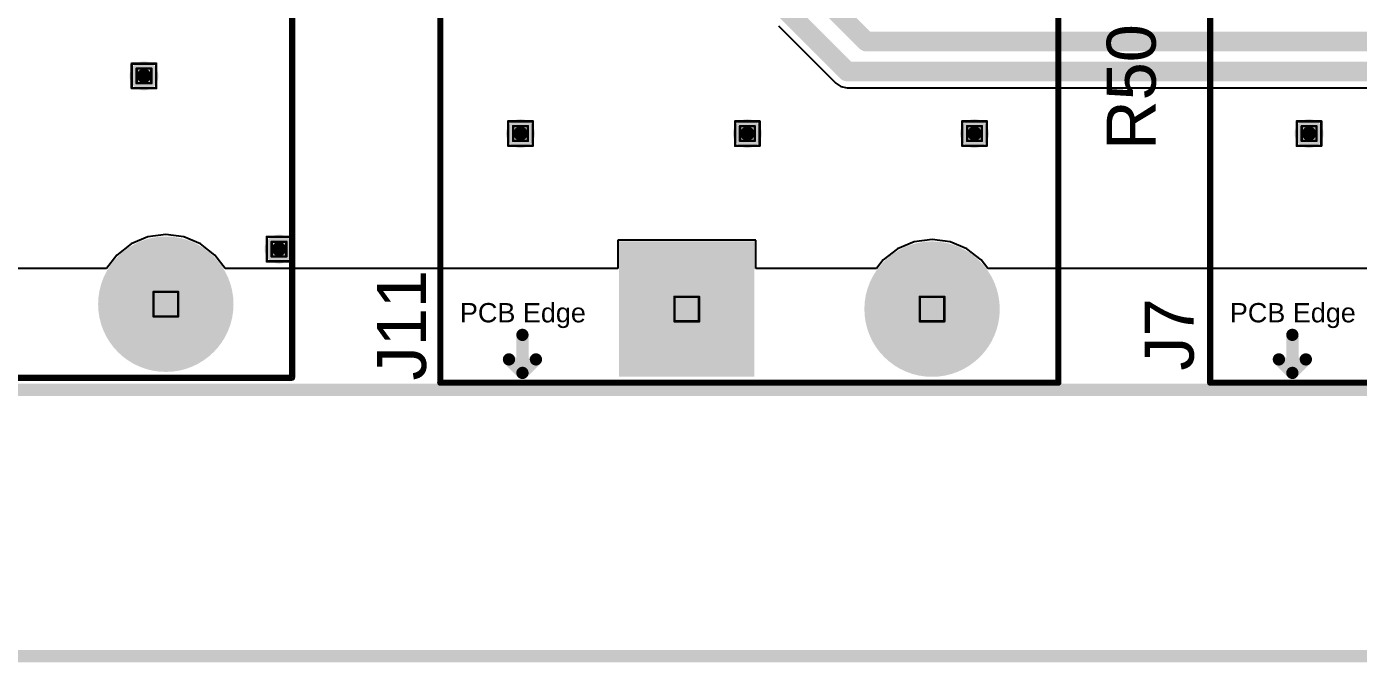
# Model space of a CAD drawing. Header units: inches. Extents: x -0.3 to 9.9, y -0.4 to 5.
# Drawn here: x 0.532 to 1.618, y -0.344 to 0.174 of the extents above; entities that cross this region are included whole.
import ezdxf

# ---------------------------------------------------------------- set-up
doc = ezdxf.new("R2010")
doc.units = ezdxf.units.IN
doc.header["$MEASUREMENT"] = 0
for name, color, linetype in [('Board Outline', 216, 'Continuous'), ('Bottom Layer', 5, 'Continuous'), ('Bottom Solder', 6, 'Continuous'), ('Dimension', 6, 'Continuous'), ('Drill Drawing', 1, 'Continuous'), ('Multi-Layer', 9, 'Continuous'), ('Pad Holes', 156, 'Continuous'), ('Top Layer', 1, 'Continuous'), ('Top Overlay', 2, 'Continuous'), ('Top Solder', 216, 'Continuous'), ('Via Holes', 16, 'Continuous')]:
    doc.layers.add(name, color=color, linetype=linetype)
doc.styles.add('Arial', font='', dxfattribs={"height": 0.2})
doc.styles.get('Arial').set_extended_font_data('Arial')

# ---------------------------------------------------------------- blocks, each defined once
blk = doc.blocks.new('HA0200500000G_6')
at = {"layer": 'Bottom Layer'}
h = blk.add_hatch(color=5, dxfattribs=at)
edge = h.paths.add_edge_path()
edge.add_arc((-0.1, 0.15), 0.0512, 0, 360)
h = blk.add_hatch(color=5, dxfattribs=at)
edge = h.paths.add_edge_path()
edge.add_arc((0.1, 0.15), 0.0512, 0, 360)
blk.add_hatch(color=5, dxfattribs=at).paths.add_polyline_path([(-0.1512, -0.0988), (-0.0488, -0.0988), (-0.0488, -0.2012), (-0.1512, -0.2012)])
h = blk.add_hatch(color=5, dxfattribs=at)
edge = h.paths.add_edge_path()
edge.add_arc((0.1, -0.15), 0.0512, 0, 360)
at = {"layer": 'Bottom Solder'}
h = blk.add_hatch(color=6, dxfattribs=at)
edge = h.paths.add_edge_path()
edge.add_arc((-0.1, 0.15), 0.0552, 0, 360)
h = blk.add_hatch(color=6, dxfattribs=at)
edge = h.paths.add_edge_path()
edge.add_arc((0.1, 0.15), 0.0552, 0, 360)
blk.add_hatch(color=6, dxfattribs=at).paths.add_polyline_path([(-0.1552, -0.0948), (-0.0448, -0.0948), (-0.0448, -0.2052), (-0.1552, -0.2052)])
h = blk.add_hatch(color=6, dxfattribs=at)
edge = h.paths.add_edge_path()
edge.add_arc((0.1, -0.15), 0.0552, 0, 360)
at = {"layer": 'Multi-Layer'}
h = blk.add_hatch(color=9, dxfattribs=at)
edge = h.paths.add_edge_path()
edge.add_arc((-0.1, 0.15), 0.0512, 0, 360)
h = blk.add_hatch(color=9, dxfattribs=at)
edge = h.paths.add_edge_path()
edge.add_arc((0.1, 0.15), 0.0512, 0, 360)
blk.add_hatch(color=9, dxfattribs=at).paths.add_polyline_path([(-0.1512, -0.0988), (-0.0488, -0.0988), (-0.0488, -0.2012), (-0.1512, -0.2012)])
h = blk.add_hatch(color=9, dxfattribs=at)
edge = h.paths.add_edge_path()
edge.add_arc((0.1, -0.15), 0.0512, 0, 360)
at = {"layer": 'Pad Holes'}
h = blk.add_hatch(color=7, dxfattribs=at)
edge = h.paths.add_edge_path()
edge.add_arc((-0.1, 0.15), 0.0256, 0, 360)
h = blk.add_hatch(color=7, dxfattribs=at)
edge = h.paths.add_edge_path()
edge.add_arc((0.1, 0.15), 0.0256, 0, 360)
h = blk.add_hatch(color=7, dxfattribs=at)
edge = h.paths.add_edge_path()
edge.add_arc((-0.1, -0.15), 0.0256, 0, 360)
h = blk.add_hatch(color=7, dxfattribs=at)
edge = h.paths.add_edge_path()
edge.add_arc((0.1, -0.15), 0.0256, 0, 360)
at = {"layer": 'Top Layer'}
h = blk.add_hatch(color=1, dxfattribs=at)
edge = h.paths.add_edge_path()
edge.add_arc((-0.1, 0.15), 0.0512, 0, 360)
h = blk.add_hatch(color=1, dxfattribs=at)
edge = h.paths.add_edge_path()
edge.add_arc((0.1, 0.15), 0.0512, 0, 360)
blk.add_hatch(color=1, dxfattribs=at).paths.add_polyline_path([(-0.1512, -0.0988), (-0.0488, -0.0988), (-0.0488, -0.2012), (-0.1512, -0.2012)])
h = blk.add_hatch(color=1, dxfattribs=at)
edge = h.paths.add_edge_path()
edge.add_arc((0.1, -0.15), 0.0512, 0, 360)
at = {"layer": 'Top Solder'}
h = blk.add_hatch(color=216, dxfattribs=at)
edge = h.paths.add_edge_path()
edge.add_arc((-0.1, 0.15), 0.0552, 0, 360)
h = blk.add_hatch(color=216, dxfattribs=at)
edge = h.paths.add_edge_path()
edge.add_arc((0.1, 0.15), 0.0552, 0, 360)
blk.add_hatch(color=216, dxfattribs=at).paths.add_polyline_path([(-0.1552, -0.0948), (-0.0448, -0.0948), (-0.0448, -0.2052), (-0.1552, -0.2052)])
h = blk.add_hatch(color=216, dxfattribs=at)
edge = h.paths.add_edge_path()
edge.add_arc((0.1, -0.15), 0.0552, 0, 360)
at = {"layer": 'Top Overlay'}
for points in [[(-0.301, 0.212, 0.005, 0.005, 0), (0.203, 0.212, 0.005, 0.005, 0)], [(-0.301, -0.21, 0.005, 0.005, 0), (-0.301, 0.212, 0.005, 0.005, 0)], [(0.203, -0.21, 0.005, 0.005, 0), (0.203, 0.212, 0.005, 0.005, 0)], [(-0.234, -0.202, 0.01, 0.01, 0), (-0.234, -0.171, 0.01, 0.01, 0)], [(-0.245, -0.191, 0.01, 0.01, 0), (-0.234, -0.202, 0.01, 0.01, 0)], [(-0.234, -0.202, 0.01, 0.01, 0), (-0.223, -0.191, 0.01, 0.01, 0)], [(-0.301, -0.21, 0.005, 0.005, 0), (-0.195, -0.21, 0.005, 0.005, 0)], [(-0.195, -0.21, 0.005, 0.005, 0), (0.203, -0.21, 0.005, 0.005, 0)]]:
    blk.add_lwpolyline(points, format="xyseb", dxfattribs=at)
for points in [[(-0.3023, 0.212, 0.0025, 0.0025, 1), (-0.2998, 0.212, 0.0025, 0.0025, 1)], [(-0.3023, 0.212, 0.0025, 0.0025, 1), (-0.2998, 0.212, 0.0025, 0.0025, 1)], [(0.2018, 0.212, 0.0025, 0.0025, 1), (0.2042, 0.212, 0.0025, 0.0025, 1)], [(0.2018, 0.212, 0.0025, 0.0025, 1), (0.2042, 0.212, 0.0025, 0.0025, 1)], [(-0.2365, -0.171, 0.005, 0.005, 1), (-0.2315, -0.171, 0.005, 0.005, 1)], [(-0.2475, -0.191, 0.005, 0.005, 1), (-0.2425, -0.191, 0.005, 0.005, 1)], [(-0.2255, -0.191, 0.005, 0.005, 1), (-0.2205, -0.191, 0.005, 0.005, 1)], [(-0.2365, -0.202, 0.005, 0.005, 1), (-0.2315, -0.202, 0.005, 0.005, 1)], [(-0.2365, -0.202, 0.005, 0.005, 1), (-0.2315, -0.202, 0.005, 0.005, 1)], [(-0.2365, -0.202, 0.005, 0.005, 1), (-0.2315, -0.202, 0.005, 0.005, 1)], [(-0.3023, -0.21, 0.0025, 0.0025, 1), (-0.2998, -0.21, 0.0025, 0.0025, 1)], [(-0.3023, -0.21, 0.0025, 0.0025, 1), (-0.2998, -0.21, 0.0025, 0.0025, 1)], [(-0.1963, -0.21, 0.0025, 0.0025, 1), (-0.1938, -0.21, 0.0025, 0.0025, 1)], [(-0.1963, -0.21, 0.0025, 0.0025, 1), (-0.1938, -0.21, 0.0025, 0.0025, 1)], [(0.2018, -0.21, 0.0025, 0.0025, 1), (0.2042, -0.21, 0.0025, 0.0025, 1)], [(0.2018, -0.21, 0.0025, 0.0025, 1), (0.2042, -0.21, 0.0025, 0.0025, 1)]]:
    blk.add_lwpolyline(points, format="xyseb", close=True, dxfattribs=at)
at = {"layer": 'Top Overlay', "style": 'Arial'}
blk.add_text('PCB Edge', height=0.01575, dxfattribs=at).set_placement((-0.285, -0.1608))
blk = doc.blocks.new('HA0200500000G_7')
at = {"layer": 'Bottom Layer'}
h = blk.add_hatch(color=5, dxfattribs=at)
edge = h.paths.add_edge_path()
edge.add_arc((-0.1, 0.15), 0.0512, 0, 360)
h = blk.add_hatch(color=5, dxfattribs=at)
edge = h.paths.add_edge_path()
edge.add_arc((0.1, 0.15), 0.0512, 0, 360)
blk.add_hatch(color=5, dxfattribs=at).paths.add_polyline_path([(-0.1512, -0.0988), (-0.0488, -0.0988), (-0.0488, -0.2012), (-0.1512, -0.2012)])
h = blk.add_hatch(color=5, dxfattribs=at)
edge = h.paths.add_edge_path()
edge.add_arc((0.1, -0.15), 0.0512, 0, 360)
at = {"layer": 'Bottom Solder'}
h = blk.add_hatch(color=6, dxfattribs=at)
edge = h.paths.add_edge_path()
edge.add_arc((-0.1, 0.15), 0.0552, 0, 360)
h = blk.add_hatch(color=6, dxfattribs=at)
edge = h.paths.add_edge_path()
edge.add_arc((0.1, 0.15), 0.0552, 0, 360)
blk.add_hatch(color=6, dxfattribs=at).paths.add_polyline_path([(-0.1552, -0.0948), (-0.0448, -0.0948), (-0.0448, -0.2052), (-0.1552, -0.2052)])
h = blk.add_hatch(color=6, dxfattribs=at)
edge = h.paths.add_edge_path()
edge.add_arc((0.1, -0.15), 0.0552, 0, 360)
at = {"layer": 'Multi-Layer'}
h = blk.add_hatch(color=9, dxfattribs=at)
edge = h.paths.add_edge_path()
edge.add_arc((-0.1, 0.15), 0.0512, 0, 360)
h = blk.add_hatch(color=9, dxfattribs=at)
edge = h.paths.add_edge_path()
edge.add_arc((0.1, 0.15), 0.0512, 0, 360)
blk.add_hatch(color=9, dxfattribs=at).paths.add_polyline_path([(-0.1512, -0.0988), (-0.0488, -0.0988), (-0.0488, -0.2012), (-0.1512, -0.2012)])
h = blk.add_hatch(color=9, dxfattribs=at)
edge = h.paths.add_edge_path()
edge.add_arc((0.1, -0.15), 0.0512, 0, 360)
at = {"layer": 'Pad Holes'}
h = blk.add_hatch(color=7, dxfattribs=at)
edge = h.paths.add_edge_path()
edge.add_arc((-0.1, 0.15), 0.0256, 0, 360)
h = blk.add_hatch(color=7, dxfattribs=at)
edge = h.paths.add_edge_path()
edge.add_arc((0.1, 0.15), 0.0256, 0, 360)
h = blk.add_hatch(color=7, dxfattribs=at)
edge = h.paths.add_edge_path()
edge.add_arc((-0.1, -0.15), 0.0256, 0, 360)
h = blk.add_hatch(color=7, dxfattribs=at)
edge = h.paths.add_edge_path()
edge.add_arc((0.1, -0.15), 0.0256, 0, 360)
at = {"layer": 'Top Layer'}
h = blk.add_hatch(color=1, dxfattribs=at)
edge = h.paths.add_edge_path()
edge.add_arc((-0.1, 0.15), 0.0512, 0, 360)
h = blk.add_hatch(color=1, dxfattribs=at)
edge = h.paths.add_edge_path()
edge.add_arc((0.1, 0.15), 0.0512, 0, 360)
blk.add_hatch(color=1, dxfattribs=at).paths.add_polyline_path([(-0.1512, -0.0988), (-0.0488, -0.0988), (-0.0488, -0.2012), (-0.1512, -0.2012)])
h = blk.add_hatch(color=1, dxfattribs=at)
edge = h.paths.add_edge_path()
edge.add_arc((0.1, -0.15), 0.0512, 0, 360)
at = {"layer": 'Top Solder'}
h = blk.add_hatch(color=216, dxfattribs=at)
edge = h.paths.add_edge_path()
edge.add_arc((-0.1, 0.15), 0.0552, 0, 360)
h = blk.add_hatch(color=216, dxfattribs=at)
edge = h.paths.add_edge_path()
edge.add_arc((0.1, 0.15), 0.0552, 0, 360)
blk.add_hatch(color=216, dxfattribs=at).paths.add_polyline_path([(-0.1552, -0.0948), (-0.0448, -0.0948), (-0.0448, -0.2052), (-0.1552, -0.2052)])
h = blk.add_hatch(color=216, dxfattribs=at)
edge = h.paths.add_edge_path()
edge.add_arc((0.1, -0.15), 0.0552, 0, 360)
at = {"layer": 'Top Overlay'}
for points in [[(-0.301, 0.212, 0.005, 0.005, 0), (0.203, 0.212, 0.005, 0.005, 0)], [(-0.301, -0.21, 0.005, 0.005, 0), (-0.301, 0.212, 0.005, 0.005, 0)], [(0.203, -0.21, 0.005, 0.005, 0), (0.203, 0.212, 0.005, 0.005, 0)], [(-0.234, -0.202, 0.01, 0.01, 0), (-0.234, -0.171, 0.01, 0.01, 0)], [(-0.245, -0.191, 0.01, 0.01, 0), (-0.234, -0.202, 0.01, 0.01, 0)], [(-0.234, -0.202, 0.01, 0.01, 0), (-0.223, -0.191, 0.01, 0.01, 0)], [(-0.301, -0.21, 0.005, 0.005, 0), (-0.195, -0.21, 0.005, 0.005, 0)], [(-0.195, -0.21, 0.005, 0.005, 0), (0.203, -0.21, 0.005, 0.005, 0)]]:
    blk.add_lwpolyline(points, format="xyseb", dxfattribs=at)
for points in [[(-0.3023, 0.212, 0.0025, 0.0025, 1), (-0.2998, 0.212, 0.0025, 0.0025, 1)], [(-0.3023, 0.212, 0.0025, 0.0025, 1), (-0.2998, 0.212, 0.0025, 0.0025, 1)], [(0.2018, 0.212, 0.0025, 0.0025, 1), (0.2042, 0.212, 0.0025, 0.0025, 1)], [(0.2018, 0.212, 0.0025, 0.0025, 1), (0.2042, 0.212, 0.0025, 0.0025, 1)], [(-0.2365, -0.171, 0.005, 0.005, 1), (-0.2315, -0.171, 0.005, 0.005, 1)], [(-0.2475, -0.191, 0.005, 0.005, 1), (-0.2425, -0.191, 0.005, 0.005, 1)], [(-0.2255, -0.191, 0.005, 0.005, 1), (-0.2205, -0.191, 0.005, 0.005, 1)], [(-0.2365, -0.202, 0.005, 0.005, 1), (-0.2315, -0.202, 0.005, 0.005, 1)], [(-0.2365, -0.202, 0.005, 0.005, 1), (-0.2315, -0.202, 0.005, 0.005, 1)], [(-0.2365, -0.202, 0.005, 0.005, 1), (-0.2315, -0.202, 0.005, 0.005, 1)], [(-0.3023, -0.21, 0.0025, 0.0025, 1), (-0.2998, -0.21, 0.0025, 0.0025, 1)], [(-0.3023, -0.21, 0.0025, 0.0025, 1), (-0.2998, -0.21, 0.0025, 0.0025, 1)], [(-0.1963, -0.21, 0.0025, 0.0025, 1), (-0.1938, -0.21, 0.0025, 0.0025, 1)], [(-0.1963, -0.21, 0.0025, 0.0025, 1), (-0.1938, -0.21, 0.0025, 0.0025, 1)], [(0.2018, -0.21, 0.0025, 0.0025, 1), (0.2042, -0.21, 0.0025, 0.0025, 1)], [(0.2018, -0.21, 0.0025, 0.0025, 1), (0.2042, -0.21, 0.0025, 0.0025, 1)]]:
    blk.add_lwpolyline(points, format="xyseb", close=True, dxfattribs=at)
at = {"layer": 'Top Overlay', "style": 'Arial'}
blk.add_text('PCB Edge', height=0.01575, dxfattribs=at).set_placement((-0.285, -0.1608))
blk = doc.blocks.new('HA0200500000G_11')
at = {"layer": 'Bottom Layer'}
h = blk.add_hatch(color=5, dxfattribs=at)
edge = h.paths.add_edge_path()
edge.add_arc((-0.1, 0.15), 0.0512, 0, 360)
h = blk.add_hatch(color=5, dxfattribs=at)
edge = h.paths.add_edge_path()
edge.add_arc((0.1, 0.15), 0.0512, 0, 360)
blk.add_hatch(color=5, dxfattribs=at).paths.add_polyline_path([(-0.1512, -0.0988), (-0.0488, -0.0988), (-0.0488, -0.2012), (-0.1512, -0.2012)])
h = blk.add_hatch(color=5, dxfattribs=at)
edge = h.paths.add_edge_path()
edge.add_arc((0.1, -0.15), 0.0512, 0, 360)
at = {"layer": 'Bottom Solder'}
h = blk.add_hatch(color=6, dxfattribs=at)
edge = h.paths.add_edge_path()
edge.add_arc((-0.1, 0.15), 0.0552, 0, 360)
h = blk.add_hatch(color=6, dxfattribs=at)
edge = h.paths.add_edge_path()
edge.add_arc((0.1, 0.15), 0.0552, 0, 360)
blk.add_hatch(color=6, dxfattribs=at).paths.add_polyline_path([(-0.1552, -0.0948), (-0.0448, -0.0948), (-0.0448, -0.2052), (-0.1552, -0.2052)])
h = blk.add_hatch(color=6, dxfattribs=at)
edge = h.paths.add_edge_path()
edge.add_arc((0.1, -0.15), 0.0552, 0, 360)
at = {"layer": 'Multi-Layer'}
h = blk.add_hatch(color=9, dxfattribs=at)
edge = h.paths.add_edge_path()
edge.add_arc((-0.1, 0.15), 0.0512, 0, 360)
h = blk.add_hatch(color=9, dxfattribs=at)
edge = h.paths.add_edge_path()
edge.add_arc((0.1, 0.15), 0.0512, 0, 360)
blk.add_hatch(color=9, dxfattribs=at).paths.add_polyline_path([(-0.1512, -0.0988), (-0.0488, -0.0988), (-0.0488, -0.2012), (-0.1512, -0.2012)])
h = blk.add_hatch(color=9, dxfattribs=at)
edge = h.paths.add_edge_path()
edge.add_arc((0.1, -0.15), 0.0512, 0, 360)
at = {"layer": 'Pad Holes'}
h = blk.add_hatch(color=7, dxfattribs=at)
edge = h.paths.add_edge_path()
edge.add_arc((-0.1, 0.15), 0.0256, 0, 360)
h = blk.add_hatch(color=7, dxfattribs=at)
edge = h.paths.add_edge_path()
edge.add_arc((0.1, 0.15), 0.0256, 0, 360)
h = blk.add_hatch(color=7, dxfattribs=at)
edge = h.paths.add_edge_path()
edge.add_arc((-0.1, -0.15), 0.0256, 0, 360)
h = blk.add_hatch(color=7, dxfattribs=at)
edge = h.paths.add_edge_path()
edge.add_arc((0.1, -0.15), 0.0256, 0, 360)
at = {"layer": 'Top Layer'}
h = blk.add_hatch(color=1, dxfattribs=at)
edge = h.paths.add_edge_path()
edge.add_arc((-0.1, 0.15), 0.0512, 0, 360)
h = blk.add_hatch(color=1, dxfattribs=at)
edge = h.paths.add_edge_path()
edge.add_arc((0.1, 0.15), 0.0512, 0, 360)
blk.add_hatch(color=1, dxfattribs=at).paths.add_polyline_path([(-0.1512, -0.0988), (-0.0488, -0.0988), (-0.0488, -0.2012), (-0.1512, -0.2012)])
h = blk.add_hatch(color=1, dxfattribs=at)
edge = h.paths.add_edge_path()
edge.add_arc((0.1, -0.15), 0.0512, 0, 360)
at = {"layer": 'Top Solder'}
h = blk.add_hatch(color=216, dxfattribs=at)
edge = h.paths.add_edge_path()
edge.add_arc((-0.1, 0.15), 0.0552, 0, 360)
h = blk.add_hatch(color=216, dxfattribs=at)
edge = h.paths.add_edge_path()
edge.add_arc((0.1, 0.15), 0.0552, 0, 360)
blk.add_hatch(color=216, dxfattribs=at).paths.add_polyline_path([(-0.1552, -0.0948), (-0.0448, -0.0948), (-0.0448, -0.2052), (-0.1552, -0.2052)])
h = blk.add_hatch(color=216, dxfattribs=at)
edge = h.paths.add_edge_path()
edge.add_arc((0.1, -0.15), 0.0552, 0, 360)
at = {"layer": 'Top Overlay'}
for points in [[(-0.301, 0.212, 0.005, 0.005, 0), (0.203, 0.212, 0.005, 0.005, 0)], [(-0.301, -0.21, 0.005, 0.005, 0), (-0.301, 0.212, 0.005, 0.005, 0)], [(0.203, -0.21, 0.005, 0.005, 0), (0.203, 0.212, 0.005, 0.005, 0)], [(-0.234, -0.202, 0.01, 0.01, 0), (-0.234, -0.171, 0.01, 0.01, 0)], [(-0.245, -0.191, 0.01, 0.01, 0), (-0.234, -0.202, 0.01, 0.01, 0)], [(-0.234, -0.202, 0.01, 0.01, 0), (-0.223, -0.191, 0.01, 0.01, 0)], [(-0.301, -0.21, 0.005, 0.005, 0), (-0.195, -0.21, 0.005, 0.005, 0)], [(-0.195, -0.21, 0.005, 0.005, 0), (0.203, -0.21, 0.005, 0.005, 0)]]:
    blk.add_lwpolyline(points, format="xyseb", dxfattribs=at)
for points in [[(-0.3023, 0.212, 0.0025, 0.0025, 1), (-0.2998, 0.212, 0.0025, 0.0025, 1)], [(-0.3023, 0.212, 0.0025, 0.0025, 1), (-0.2998, 0.212, 0.0025, 0.0025, 1)], [(0.2018, 0.212, 0.0025, 0.0025, 1), (0.2042, 0.212, 0.0025, 0.0025, 1)], [(0.2018, 0.212, 0.0025, 0.0025, 1), (0.2042, 0.212, 0.0025, 0.0025, 1)], [(-0.2365, -0.171, 0.005, 0.005, 1), (-0.2315, -0.171, 0.005, 0.005, 1)], [(-0.2475, -0.191, 0.005, 0.005, 1), (-0.2425, -0.191, 0.005, 0.005, 1)], [(-0.2255, -0.191, 0.005, 0.005, 1), (-0.2205, -0.191, 0.005, 0.005, 1)], [(-0.2365, -0.202, 0.005, 0.005, 1), (-0.2315, -0.202, 0.005, 0.005, 1)], [(-0.2365, -0.202, 0.005, 0.005, 1), (-0.2315, -0.202, 0.005, 0.005, 1)], [(-0.2365, -0.202, 0.005, 0.005, 1), (-0.2315, -0.202, 0.005, 0.005, 1)], [(-0.3023, -0.21, 0.0025, 0.0025, 1), (-0.2998, -0.21, 0.0025, 0.0025, 1)], [(-0.3023, -0.21, 0.0025, 0.0025, 1), (-0.2998, -0.21, 0.0025, 0.0025, 1)], [(-0.1963, -0.21, 0.0025, 0.0025, 1), (-0.1938, -0.21, 0.0025, 0.0025, 1)], [(-0.1963, -0.21, 0.0025, 0.0025, 1), (-0.1938, -0.21, 0.0025, 0.0025, 1)], [(0.2018, -0.21, 0.0025, 0.0025, 1), (0.2042, -0.21, 0.0025, 0.0025, 1)], [(0.2018, -0.21, 0.0025, 0.0025, 1), (0.2042, -0.21, 0.0025, 0.0025, 1)]]:
    blk.add_lwpolyline(points, format="xyseb", close=True, dxfattribs=at)
at = {"layer": 'Top Overlay', "style": 'Arial'}
blk.add_text('PCB Edge', height=0.01575, dxfattribs=at).set_placement((-0.285, -0.1608))

msp = doc.modelspace()

# ---------------------------------------------------------------- hatches: boundary and pattern name
at = {"layer": 'Bottom Layer'}
h = msp.add_hatch(color=5, dxfattribs=at)
edge = h.paths.add_edge_path()
edge.add_arc((0.628, 0.134), 0.0118, 0, 360)
h = msp.add_hatch(color=5, dxfattribs=at)
edge = h.paths.add_edge_path()
edge.add_arc((0.935, 0.087), 0.0118, 0, 360)
h = msp.add_hatch(color=5, dxfattribs=at)
edge = h.paths.add_edge_path()
edge.add_arc((1.12, 0.087), 0.0118, 0, 360)
h = msp.add_hatch(color=5, dxfattribs=at)
edge = h.paths.add_edge_path()
edge.add_arc((1.3052, 0.087), 0.0118, 0, 360)
h = msp.add_hatch(color=5, dxfattribs=at)
edge = h.paths.add_edge_path()
edge.add_arc((1.578, 0.087), 0.0118, 0, 360)
h = msp.add_hatch(color=5, dxfattribs=at)
edge = h.paths.add_edge_path()
edge.add_arc((0.7381, -0.0072), 0.0118, 0, 360)
at = {"layer": 'Bottom Solder'}
h = msp.add_hatch(color=6, dxfattribs=at)
edge = h.paths.add_edge_path()
edge.add_arc((0.628, 0.134), 0.00591, 0, 360)
h = msp.add_hatch(color=6, dxfattribs=at)
edge = h.paths.add_edge_path()
edge.add_arc((0.935, 0.087), 0.00591, 0, 360)
h = msp.add_hatch(color=6, dxfattribs=at)
edge = h.paths.add_edge_path()
edge.add_arc((1.12, 0.087), 0.00591, 0, 360)
h = msp.add_hatch(color=6, dxfattribs=at)
edge = h.paths.add_edge_path()
edge.add_arc((1.3052, 0.087), 0.00591, 0, 360)
h = msp.add_hatch(color=6, dxfattribs=at)
edge = h.paths.add_edge_path()
edge.add_arc((1.578, 0.087), 0.00591, 0, 360)
h = msp.add_hatch(color=6, dxfattribs=at)
edge = h.paths.add_edge_path()
edge.add_arc((0.7381, -0.0072), 0.00591, 0, 360)
at = {"layer": 'Top Layer'}
h = msp.add_hatch(color=1, dxfattribs=at)
edge = h.paths.add_edge_path()
edge.add_arc((0.628, 0.134), 0.0118, 0, 360)
h = msp.add_hatch(color=1, dxfattribs=at)
edge = h.paths.add_edge_path()
edge.add_arc((0.935, 0.087), 0.0118, 0, 360)
h = msp.add_hatch(color=1, dxfattribs=at)
edge = h.paths.add_edge_path()
edge.add_arc((1.12, 0.087), 0.0118, 0, 360)
h = msp.add_hatch(color=1, dxfattribs=at)
edge = h.paths.add_edge_path()
edge.add_arc((1.3052, 0.087), 0.0118, 0, 360)
h = msp.add_hatch(color=1, dxfattribs=at)
edge = h.paths.add_edge_path()
edge.add_arc((1.578, 0.087), 0.0118, 0, 360)
h = msp.add_hatch(color=1, dxfattribs=at)
edge = h.paths.add_edge_path()
edge.add_arc((0.7381, -0.0072), 0.0118, 0, 360)
at = {"layer": 'Top Solder'}
h = msp.add_hatch(color=216, dxfattribs=at)
edge = h.paths.add_edge_path()
edge.add_arc((0.628, 0.134), 0.00591, 0, 360)
h = msp.add_hatch(color=216, dxfattribs=at)
edge = h.paths.add_edge_path()
edge.add_arc((0.935, 0.087), 0.00591, 0, 360)
h = msp.add_hatch(color=216, dxfattribs=at)
edge = h.paths.add_edge_path()
edge.add_arc((1.12, 0.087), 0.00591, 0, 360)
h = msp.add_hatch(color=216, dxfattribs=at)
edge = h.paths.add_edge_path()
edge.add_arc((1.3052, 0.087), 0.00591, 0, 360)
h = msp.add_hatch(color=216, dxfattribs=at)
edge = h.paths.add_edge_path()
edge.add_arc((1.578, 0.087), 0.00591, 0, 360)
h = msp.add_hatch(color=216, dxfattribs=at)
edge = h.paths.add_edge_path()
edge.add_arc((0.7381, -0.0072), 0.00591, 0, 360)
at = {"layer": 'Via Holes'}
h = msp.add_hatch(color=7, dxfattribs=at)
edge = h.paths.add_edge_path()
edge.add_arc((0.628, 0.134), 0.00591, 0, 360)
h = msp.add_hatch(color=7, dxfattribs=at)
edge = h.paths.add_edge_path()
edge.add_arc((0.935, 0.087), 0.00591, 0, 360)
h = msp.add_hatch(color=7, dxfattribs=at)
edge = h.paths.add_edge_path()
edge.add_arc((1.12, 0.087), 0.00591, 0, 360)
h = msp.add_hatch(color=7, dxfattribs=at)
edge = h.paths.add_edge_path()
edge.add_arc((1.3052, 0.087), 0.00591, 0, 360)
h = msp.add_hatch(color=7, dxfattribs=at)
edge = h.paths.add_edge_path()
edge.add_arc((1.578, 0.087), 0.00591, 0, 360)
h = msp.add_hatch(color=7, dxfattribs=at)
edge = h.paths.add_edge_path()
edge.add_arc((0.7381, -0.0072), 0.00591, 0, 360)

# ---------------------------------------------------------------- linework, layer by layer
at = {"layer": 'Board Outline'}
msp.add_lwpolyline([(-0.1172, -0.122, 0.01, 0.01, 0), (4.6252, -0.122, 0.01, 0.01, 0)], format="xyseb", dxfattribs=at)
at = {"layer": 'Bottom Layer'}
for p, q in [((1.1455, 0.1747), (1.192, 0.1282)), ((1.192, 0.1282), (1.1963, 0.1253)), ((1.1963, 0.1253), (1.2013, 0.1243)), ((1.2013, 0.1243), (3.2364, 0.1243)), ((0.6312, 0.0027), (0.6175, -0.003)), ((0.6458, 0.0046), (0.6312, 0.0027)), ((0.6605, 0.0027), (0.6458, 0.0046)), ((0.6742, -0.003), (0.6605, 0.0027)), ((1.1268, 0.0001), (1.0144, 0.0001)), ((1.0144, 0.0001), (1.0144, -0.023)), ((1.1268, -0.023), (1.1268, 0.0001)), ((1.2706, 0.0006), (1.256, -0.0013)), ((1.2853, -0.0013), (1.2706, 0.0006)), ((0.6175, -0.003), (0.6058, -0.012)), ((0.6859, -0.012), (0.6742, -0.003)), ((1.2423, -0.007), (1.2306, -0.016)), ((1.256, -0.0013), (1.2423, -0.007)), ((1.299, -0.007), (1.2853, -0.0013)), ((1.3107, -0.016), (1.299, -0.007)), ((0.6058, -0.012), (0.5973, -0.023)), ((0.6943, -0.023), (0.6859, -0.012)), ((1.2306, -0.016), (1.2252, -0.023)), ((1.3161, -0.023), (1.3107, -0.016)), ((0.5973, -0.023), (0.502, -0.023)), ((1.0144, -0.023), (0.6943, -0.023)), ((1.2252, -0.023), (1.1268, -0.023)), ((1.6422, -0.023), (1.3161, -0.023))]:
    msp.add_line(p, q, dxfattribs=at)
for points in [[(1.153, 0.226, 0.016, 0.016, 0), (1.217, 0.162, 0.016, 0.016, 0)], [(1.1475, 0.1915, 0.016, 0.016, 0), (1.2013, 0.1376, 0.016, 0.016, 0)], [(1.217, 0.162, 0.016, 0.016, 0), (3.2149, 0.162, 0.016, 0.016, 0)], [(1.2013, 0.1376, 0.016, 0.016, 0), (3.2364, 0.1376, 0.016, 0.016, 0)]]:
    msp.add_lwpolyline(points, format="xyseb", dxfattribs=at)
for points in [[(1.213, 0.162, 0.008, 0.008, 1), (1.221, 0.162, 0.008, 0.008, 1)], [(1.213, 0.162, 0.008, 0.008, 1), (1.221, 0.162, 0.008, 0.008, 1)], [(1.1973, 0.1376, 0.008, 0.008, 1), (1.2053, 0.1376, 0.008, 0.008, 1)], [(1.1973, 0.1376, 0.008, 0.008, 1), (1.2053, 0.1376, 0.008, 0.008, 1)]]:
    msp.add_lwpolyline(points, format="xyseb", close=True, dxfattribs=at)
at = {"layer": 'Dimension'}
msp.add_lwpolyline([(-0.1172, -0.3391, 0.01, 0.01, 0), (1.9571, -0.3391, 0.01, 0.01, 0)], format="xyseb", dxfattribs=at)
at = {"layer": 'Drill Drawing'}
for points in [[(0.618, 0.144, 0.002, 0.002, 0), (0.638, 0.144, 0.002, 0.002, 0)], [(0.618, 0.124, 0.002, 0.002, 0), (0.618, 0.144, 0.002, 0.002, 0)], [(0.638, 0.124, 0.002, 0.002, 0), (0.638, 0.144, 0.002, 0.002, 0)], [(0.622, 0.14, 0.002, 0.002, 0), (0.634, 0.14, 0.002, 0.002, 0)], [(0.622, 0.128, 0.002, 0.002, 0), (0.622, 0.14, 0.002, 0.002, 0)], [(0.634, 0.128, 0.002, 0.002, 0), (0.634, 0.14, 0.002, 0.002, 0)], [(0.618, 0.124, 0.002, 0.002, 0), (0.638, 0.124, 0.002, 0.002, 0)], [(0.622, 0.128, 0.002, 0.002, 0), (0.634, 0.128, 0.002, 0.002, 0)], [(0.925, 0.097, 0.002, 0.002, 0), (0.945, 0.097, 0.002, 0.002, 0)], [(0.925, 0.077, 0.002, 0.002, 0), (0.925, 0.097, 0.002, 0.002, 0)], [(0.945, 0.077, 0.002, 0.002, 0), (0.945, 0.097, 0.002, 0.002, 0)], [(1.11, 0.097, 0.002, 0.002, 0), (1.13, 0.097, 0.002, 0.002, 0)], [(1.11, 0.077, 0.002, 0.002, 0), (1.11, 0.097, 0.002, 0.002, 0)], [(1.13, 0.077, 0.002, 0.002, 0), (1.13, 0.097, 0.002, 0.002, 0)], [(1.2952, 0.097, 0.002, 0.002, 0), (1.3152, 0.097, 0.002, 0.002, 0)], [(1.2952, 0.077, 0.002, 0.002, 0), (1.2952, 0.097, 0.002, 0.002, 0)], [(1.3152, 0.077, 0.002, 0.002, 0), (1.3152, 0.097, 0.002, 0.002, 0)], [(1.568, 0.097, 0.002, 0.002, 0), (1.588, 0.097, 0.002, 0.002, 0)], [(1.568, 0.077, 0.002, 0.002, 0), (1.568, 0.097, 0.002, 0.002, 0)], [(1.588, 0.077, 0.002, 0.002, 0), (1.588, 0.097, 0.002, 0.002, 0)], [(0.929, 0.093, 0.002, 0.002, 0), (0.941, 0.093, 0.002, 0.002, 0)], [(0.929, 0.081, 0.002, 0.002, 0), (0.929, 0.093, 0.002, 0.002, 0)], [(0.941, 0.081, 0.002, 0.002, 0), (0.941, 0.093, 0.002, 0.002, 0)], [(1.114, 0.093, 0.002, 0.002, 0), (1.126, 0.093, 0.002, 0.002, 0)], [(1.114, 0.081, 0.002, 0.002, 0), (1.114, 0.093, 0.002, 0.002, 0)], [(1.126, 0.081, 0.002, 0.002, 0), (1.126, 0.093, 0.002, 0.002, 0)], [(1.2992, 0.093, 0.002, 0.002, 0), (1.3112, 0.093, 0.002, 0.002, 0)], [(1.2992, 0.081, 0.002, 0.002, 0), (1.2992, 0.093, 0.002, 0.002, 0)], [(1.3112, 0.081, 0.002, 0.002, 0), (1.3112, 0.093, 0.002, 0.002, 0)], [(1.572, 0.093, 0.002, 0.002, 0), (1.584, 0.093, 0.002, 0.002, 0)], [(1.572, 0.081, 0.002, 0.002, 0), (1.572, 0.093, 0.002, 0.002, 0)], [(1.584, 0.081, 0.002, 0.002, 0), (1.584, 0.093, 0.002, 0.002, 0)], [(0.925, 0.077, 0.002, 0.002, 0), (0.945, 0.077, 0.002, 0.002, 0)], [(0.929, 0.081, 0.002, 0.002, 0), (0.941, 0.081, 0.002, 0.002, 0)], [(1.11, 0.077, 0.002, 0.002, 0), (1.13, 0.077, 0.002, 0.002, 0)], [(1.114, 0.081, 0.002, 0.002, 0), (1.126, 0.081, 0.002, 0.002, 0)], [(1.2952, 0.077, 0.002, 0.002, 0), (1.3152, 0.077, 0.002, 0.002, 0)], [(1.2992, 0.081, 0.002, 0.002, 0), (1.3112, 0.081, 0.002, 0.002, 0)], [(1.568, 0.077, 0.002, 0.002, 0), (1.588, 0.077, 0.002, 0.002, 0)], [(1.572, 0.081, 0.002, 0.002, 0), (1.584, 0.081, 0.002, 0.002, 0)], [(0.7281, 0.0028, 0.002, 0.002, 0), (0.7481, 0.0028, 0.002, 0.002, 0)], [(0.7281, -0.0172, 0.002, 0.002, 0), (0.7281, 0.0028, 0.002, 0.002, 0)], [(0.7481, -0.0172, 0.002, 0.002, 0), (0.7481, 0.0028, 0.002, 0.002, 0)], [(0.7321, -0.0012, 0.002, 0.002, 0), (0.7441, -0.0012, 0.002, 0.002, 0)], [(0.7321, -0.0132, 0.002, 0.002, 0), (0.7321, -0.0012, 0.002, 0.002, 0)], [(0.7441, -0.0132, 0.002, 0.002, 0), (0.7441, -0.0012, 0.002, 0.002, 0)], [(0.7281, -0.0172, 0.002, 0.002, 0), (0.7481, -0.0172, 0.002, 0.002, 0)], [(0.7321, -0.0132, 0.002, 0.002, 0), (0.7441, -0.0132, 0.002, 0.002, 0)], [(0.6358, -0.0421, 0.002, 0.002, 0), (0.6558, -0.0421, 0.002, 0.002, 0)], [(0.6358, -0.0621, 0.002, 0.002, 0), (0.6358, -0.0421, 0.002, 0.002, 0)], [(0.6558, -0.0621, 0.002, 0.002, 0), (0.6558, -0.0421, 0.002, 0.002, 0)], [(1.0606, -0.0461, 0.002, 0.002, 0), (1.0806, -0.0461, 0.002, 0.002, 0)], [(1.0606, -0.0661, 0.002, 0.002, 0), (1.0606, -0.0461, 0.002, 0.002, 0)], [(1.0806, -0.0661, 0.002, 0.002, 0), (1.0806, -0.0461, 0.002, 0.002, 0)], [(1.2606, -0.0461, 0.002, 0.002, 0), (1.2806, -0.0461, 0.002, 0.002, 0)], [(1.2606, -0.0661, 0.002, 0.002, 0), (1.2606, -0.0461, 0.002, 0.002, 0)], [(1.2806, -0.0661, 0.002, 0.002, 0), (1.2806, -0.0461, 0.002, 0.002, 0)], [(0.6358, -0.0621, 0.002, 0.002, 0), (0.6558, -0.0621, 0.002, 0.002, 0)], [(1.0606, -0.0661, 0.002, 0.002, 0), (1.0806, -0.0661, 0.002, 0.002, 0)], [(1.2606, -0.0661, 0.002, 0.002, 0), (1.2806, -0.0661, 0.002, 0.002, 0)]]:
    msp.add_lwpolyline(points, format="xyseb", dxfattribs=at)
for points in [[(0.6175, 0.144, 0.001, 0.001, 1), (0.6185, 0.144, 0.001, 0.001, 1)], [(0.6175, 0.144, 0.001, 0.001, 1), (0.6185, 0.144, 0.001, 0.001, 1)], [(0.6375, 0.144, 0.001, 0.001, 1), (0.6385, 0.144, 0.001, 0.001, 1)], [(0.6375, 0.144, 0.001, 0.001, 1), (0.6385, 0.144, 0.001, 0.001, 1)], [(0.6215, 0.14, 0.001, 0.001, 1), (0.6225, 0.14, 0.001, 0.001, 1)], [(0.6215, 0.14, 0.001, 0.001, 1), (0.6225, 0.14, 0.001, 0.001, 1)], [(0.6335, 0.14, 0.001, 0.001, 1), (0.6345, 0.14, 0.001, 0.001, 1)], [(0.6335, 0.14, 0.001, 0.001, 1), (0.6345, 0.14, 0.001, 0.001, 1)], [(0.6175, 0.124, 0.001, 0.001, 1), (0.6185, 0.124, 0.001, 0.001, 1)], [(0.6175, 0.124, 0.001, 0.001, 1), (0.6185, 0.124, 0.001, 0.001, 1)], [(0.6215, 0.128, 0.001, 0.001, 1), (0.6225, 0.128, 0.001, 0.001, 1)], [(0.6215, 0.128, 0.001, 0.001, 1), (0.6225, 0.128, 0.001, 0.001, 1)], [(0.6335, 0.128, 0.001, 0.001, 1), (0.6345, 0.128, 0.001, 0.001, 1)], [(0.6335, 0.128, 0.001, 0.001, 1), (0.6345, 0.128, 0.001, 0.001, 1)], [(0.6375, 0.124, 0.001, 0.001, 1), (0.6385, 0.124, 0.001, 0.001, 1)], [(0.6375, 0.124, 0.001, 0.001, 1), (0.6385, 0.124, 0.001, 0.001, 1)], [(0.9245, 0.097, 0.001, 0.001, 1), (0.9255, 0.097, 0.001, 0.001, 1)], [(0.9245, 0.097, 0.001, 0.001, 1), (0.9255, 0.097, 0.001, 0.001, 1)], [(0.9445, 0.097, 0.001, 0.001, 1), (0.9455, 0.097, 0.001, 0.001, 1)], [(0.9445, 0.097, 0.001, 0.001, 1), (0.9455, 0.097, 0.001, 0.001, 1)], [(1.1095, 0.097, 0.001, 0.001, 1), (1.1105, 0.097, 0.001, 0.001, 1)], [(1.1095, 0.097, 0.001, 0.001, 1), (1.1105, 0.097, 0.001, 0.001, 1)], [(1.1295, 0.097, 0.001, 0.001, 1), (1.1305, 0.097, 0.001, 0.001, 1)], [(1.1295, 0.097, 0.001, 0.001, 1), (1.1305, 0.097, 0.001, 0.001, 1)], [(1.2947, 0.097, 0.001, 0.001, 1), (1.2957, 0.097, 0.001, 0.001, 1)], [(1.2947, 0.097, 0.001, 0.001, 1), (1.2957, 0.097, 0.001, 0.001, 1)], [(1.3147, 0.097, 0.001, 0.001, 1), (1.3157, 0.097, 0.001, 0.001, 1)], [(1.3147, 0.097, 0.001, 0.001, 1), (1.3157, 0.097, 0.001, 0.001, 1)], [(1.5675, 0.097, 0.001, 0.001, 1), (1.5685, 0.097, 0.001, 0.001, 1)], [(1.5675, 0.097, 0.001, 0.001, 1), (1.5685, 0.097, 0.001, 0.001, 1)], [(1.5875, 0.097, 0.001, 0.001, 1), (1.5885, 0.097, 0.001, 0.001, 1)], [(1.5875, 0.097, 0.001, 0.001, 1), (1.5885, 0.097, 0.001, 0.001, 1)], [(0.9285, 0.093, 0.001, 0.001, 1), (0.9295, 0.093, 0.001, 0.001, 1)], [(0.9285, 0.093, 0.001, 0.001, 1), (0.9295, 0.093, 0.001, 0.001, 1)], [(0.9405, 0.093, 0.001, 0.001, 1), (0.9415, 0.093, 0.001, 0.001, 1)], [(0.9405, 0.093, 0.001, 0.001, 1), (0.9415, 0.093, 0.001, 0.001, 1)], [(1.1135, 0.093, 0.001, 0.001, 1), (1.1145, 0.093, 0.001, 0.001, 1)], [(1.1135, 0.093, 0.001, 0.001, 1), (1.1145, 0.093, 0.001, 0.001, 1)], [(1.1255, 0.093, 0.001, 0.001, 1), (1.1265, 0.093, 0.001, 0.001, 1)], [(1.1255, 0.093, 0.001, 0.001, 1), (1.1265, 0.093, 0.001, 0.001, 1)], [(1.2987, 0.093, 0.001, 0.001, 1), (1.2997, 0.093, 0.001, 0.001, 1)], [(1.2987, 0.093, 0.001, 0.001, 1), (1.2997, 0.093, 0.001, 0.001, 1)], [(1.3107, 0.093, 0.001, 0.001, 1), (1.3117, 0.093, 0.001, 0.001, 1)], [(1.3107, 0.093, 0.001, 0.001, 1), (1.3117, 0.093, 0.001, 0.001, 1)], [(1.5715, 0.093, 0.001, 0.001, 1), (1.5725, 0.093, 0.001, 0.001, 1)], [(1.5715, 0.093, 0.001, 0.001, 1), (1.5725, 0.093, 0.001, 0.001, 1)], [(1.5835, 0.093, 0.001, 0.001, 1), (1.5845, 0.093, 0.001, 0.001, 1)], [(1.5835, 0.093, 0.001, 0.001, 1), (1.5845, 0.093, 0.001, 0.001, 1)], [(0.9245, 0.077, 0.001, 0.001, 1), (0.9255, 0.077, 0.001, 0.001, 1)], [(0.9245, 0.077, 0.001, 0.001, 1), (0.9255, 0.077, 0.001, 0.001, 1)], [(0.9285, 0.081, 0.001, 0.001, 1), (0.9295, 0.081, 0.001, 0.001, 1)], [(0.9285, 0.081, 0.001, 0.001, 1), (0.9295, 0.081, 0.001, 0.001, 1)], [(0.9405, 0.081, 0.001, 0.001, 1), (0.9415, 0.081, 0.001, 0.001, 1)], [(0.9405, 0.081, 0.001, 0.001, 1), (0.9415, 0.081, 0.001, 0.001, 1)], [(0.9445, 0.077, 0.001, 0.001, 1), (0.9455, 0.077, 0.001, 0.001, 1)], [(0.9445, 0.077, 0.001, 0.001, 1), (0.9455, 0.077, 0.001, 0.001, 1)], [(1.1095, 0.077, 0.001, 0.001, 1), (1.1105, 0.077, 0.001, 0.001, 1)], [(1.1095, 0.077, 0.001, 0.001, 1), (1.1105, 0.077, 0.001, 0.001, 1)], [(1.1135, 0.081, 0.001, 0.001, 1), (1.1145, 0.081, 0.001, 0.001, 1)], [(1.1135, 0.081, 0.001, 0.001, 1), (1.1145, 0.081, 0.001, 0.001, 1)], [(1.1255, 0.081, 0.001, 0.001, 1), (1.1265, 0.081, 0.001, 0.001, 1)], [(1.1255, 0.081, 0.001, 0.001, 1), (1.1265, 0.081, 0.001, 0.001, 1)], [(1.1295, 0.077, 0.001, 0.001, 1), (1.1305, 0.077, 0.001, 0.001, 1)], [(1.1295, 0.077, 0.001, 0.001, 1), (1.1305, 0.077, 0.001, 0.001, 1)], [(1.2947, 0.077, 0.001, 0.001, 1), (1.2957, 0.077, 0.001, 0.001, 1)], [(1.2947, 0.077, 0.001, 0.001, 1), (1.2957, 0.077, 0.001, 0.001, 1)], [(1.2987, 0.081, 0.001, 0.001, 1), (1.2997, 0.081, 0.001, 0.001, 1)], [(1.2987, 0.081, 0.001, 0.001, 1), (1.2997, 0.081, 0.001, 0.001, 1)], [(1.3107, 0.081, 0.001, 0.001, 1), (1.3117, 0.081, 0.001, 0.001, 1)], [(1.3107, 0.081, 0.001, 0.001, 1), (1.3117, 0.081, 0.001, 0.001, 1)], [(1.3147, 0.077, 0.001, 0.001, 1), (1.3157, 0.077, 0.001, 0.001, 1)], [(1.3147, 0.077, 0.001, 0.001, 1), (1.3157, 0.077, 0.001, 0.001, 1)], [(1.5675, 0.077, 0.001, 0.001, 1), (1.5685, 0.077, 0.001, 0.001, 1)], [(1.5675, 0.077, 0.001, 0.001, 1), (1.5685, 0.077, 0.001, 0.001, 1)], [(1.5715, 0.081, 0.001, 0.001, 1), (1.5725, 0.081, 0.001, 0.001, 1)], [(1.5715, 0.081, 0.001, 0.001, 1), (1.5725, 0.081, 0.001, 0.001, 1)], [(1.5835, 0.081, 0.001, 0.001, 1), (1.5845, 0.081, 0.001, 0.001, 1)], [(1.5835, 0.081, 0.001, 0.001, 1), (1.5845, 0.081, 0.001, 0.001, 1)], [(1.5875, 0.077, 0.001, 0.001, 1), (1.5885, 0.077, 0.001, 0.001, 1)], [(1.5875, 0.077, 0.001, 0.001, 1), (1.5885, 0.077, 0.001, 0.001, 1)], [(0.7276, 0.0028, 0.001, 0.001, 1), (0.7286, 0.0028, 0.001, 0.001, 1)], [(0.7276, 0.0028, 0.001, 0.001, 1), (0.7286, 0.0028, 0.001, 0.001, 1)], [(0.7476, 0.0028, 0.001, 0.001, 1), (0.7486, 0.0028, 0.001, 0.001, 1)], [(0.7476, 0.0028, 0.001, 0.001, 1), (0.7486, 0.0028, 0.001, 0.001, 1)], [(0.7316, -0.0012, 0.001, 0.001, 1), (0.7326, -0.0012, 0.001, 0.001, 1)], [(0.7316, -0.0012, 0.001, 0.001, 1), (0.7326, -0.0012, 0.001, 0.001, 1)], [(0.7436, -0.0012, 0.001, 0.001, 1), (0.7446, -0.0012, 0.001, 0.001, 1)], [(0.7436, -0.0012, 0.001, 0.001, 1), (0.7446, -0.0012, 0.001, 0.001, 1)], [(0.7276, -0.0172, 0.001, 0.001, 1), (0.7286, -0.0172, 0.001, 0.001, 1)], [(0.7276, -0.0172, 0.001, 0.001, 1), (0.7286, -0.0172, 0.001, 0.001, 1)], [(0.7316, -0.0132, 0.001, 0.001, 1), (0.7326, -0.0132, 0.001, 0.001, 1)], [(0.7316, -0.0132, 0.001, 0.001, 1), (0.7326, -0.0132, 0.001, 0.001, 1)], [(0.7436, -0.0132, 0.001, 0.001, 1), (0.7446, -0.0132, 0.001, 0.001, 1)], [(0.7436, -0.0132, 0.001, 0.001, 1), (0.7446, -0.0132, 0.001, 0.001, 1)], [(0.7476, -0.0172, 0.001, 0.001, 1), (0.7486, -0.0172, 0.001, 0.001, 1)], [(0.7476, -0.0172, 0.001, 0.001, 1), (0.7486, -0.0172, 0.001, 0.001, 1)], [(0.6353, -0.0421, 0.001, 0.001, 1), (0.6363, -0.0421, 0.001, 0.001, 1)], [(0.6353, -0.0421, 0.001, 0.001, 1), (0.6363, -0.0421, 0.001, 0.001, 1)], [(0.6553, -0.0421, 0.001, 0.001, 1), (0.6563, -0.0421, 0.001, 0.001, 1)], [(0.6553, -0.0421, 0.001, 0.001, 1), (0.6563, -0.0421, 0.001, 0.001, 1)], [(1.0601, -0.0461, 0.001, 0.001, 1), (1.0611, -0.0461, 0.001, 0.001, 1)], [(1.0601, -0.0461, 0.001, 0.001, 1), (1.0611, -0.0461, 0.001, 0.001, 1)], [(1.0801, -0.0461, 0.001, 0.001, 1), (1.0811, -0.0461, 0.001, 0.001, 1)], [(1.0801, -0.0461, 0.001, 0.001, 1), (1.0811, -0.0461, 0.001, 0.001, 1)], [(1.2601, -0.0461, 0.001, 0.001, 1), (1.2611, -0.0461, 0.001, 0.001, 1)], [(1.2601, -0.0461, 0.001, 0.001, 1), (1.2611, -0.0461, 0.001, 0.001, 1)], [(1.2801, -0.0461, 0.001, 0.001, 1), (1.2811, -0.0461, 0.001, 0.001, 1)], [(1.2801, -0.0461, 0.001, 0.001, 1), (1.2811, -0.0461, 0.001, 0.001, 1)], [(0.6353, -0.0621, 0.001, 0.001, 1), (0.6363, -0.0621, 0.001, 0.001, 1)], [(0.6353, -0.0621, 0.001, 0.001, 1), (0.6363, -0.0621, 0.001, 0.001, 1)], [(0.6553, -0.0621, 0.001, 0.001, 1), (0.6563, -0.0621, 0.001, 0.001, 1)], [(0.6553, -0.0621, 0.001, 0.001, 1), (0.6563, -0.0621, 0.001, 0.001, 1)], [(1.0601, -0.0661, 0.001, 0.001, 1), (1.0611, -0.0661, 0.001, 0.001, 1)], [(1.0601, -0.0661, 0.001, 0.001, 1), (1.0611, -0.0661, 0.001, 0.001, 1)], [(1.0801, -0.0661, 0.001, 0.001, 1), (1.0811, -0.0661, 0.001, 0.001, 1)], [(1.0801, -0.0661, 0.001, 0.001, 1), (1.0811, -0.0661, 0.001, 0.001, 1)], [(1.2601, -0.0661, 0.001, 0.001, 1), (1.2611, -0.0661, 0.001, 0.001, 1)], [(1.2601, -0.0661, 0.001, 0.001, 1), (1.2611, -0.0661, 0.001, 0.001, 1)], [(1.2801, -0.0661, 0.001, 0.001, 1), (1.2811, -0.0661, 0.001, 0.001, 1)], [(1.2801, -0.0661, 0.001, 0.001, 1), (1.2811, -0.0661, 0.001, 0.001, 1)]]:
    msp.add_lwpolyline(points, format="xyseb", close=True, dxfattribs=at)
at = {"layer": 'Top Layer'}
for p, q in [((0.6312, 0.0027), (0.6175, -0.003)), ((0.6458, 0.0046), (0.6312, 0.0027)), ((0.6605, 0.0027), (0.6458, 0.0046)), ((0.6742, -0.003), (0.6605, 0.0027)), ((1.1268, 0.0001), (1.0144, 0.0001)), ((1.0144, 0.0001), (1.0144, -0.023)), ((1.1268, -0.023), (1.1268, 0.0001)), ((1.2706, 0.0006), (1.256, -0.0013)), ((1.2853, -0.0013), (1.2706, 0.0006)), ((0.6175, -0.003), (0.6058, -0.012)), ((0.6859, -0.012), (0.6742, -0.003)), ((1.2423, -0.007), (1.2306, -0.016)), ((1.256, -0.0013), (1.2423, -0.007)), ((1.299, -0.007), (1.2853, -0.0013)), ((1.3107, -0.016), (1.299, -0.007)), ((0.6058, -0.012), (0.5973, -0.023)), ((0.6943, -0.023), (0.6859, -0.012)), ((1.2306, -0.016), (1.2252, -0.023)), ((1.3161, -0.023), (1.3107, -0.016)), ((0.5973, -0.023), (0.502, -0.023)), ((1.0144, -0.023), (0.6943, -0.023)), ((1.2252, -0.023), (1.1268, -0.023)), ((1.6422, -0.023), (1.3161, -0.023))]:
    msp.add_line(p, q, dxfattribs=at)

# ---------------------------------------------------------------- block references
for name, p in [('HA0200500000G_11', (0.5458, 0.0979)), ('HA0200500000G_6', (1.1706, 0.0939)), ('HA0200500000G_7', (1.7984, 0.0939))]:
    msp.add_blockref(name, p)

# ---------------------------------------------------------------- texts
at = {"layer": 'Top Overlay', "style": 'Arial'}
for s, p in [('R50', (1.453, 0.0737)), ('J11', (0.858, -0.1143)), ('J7', (1.484, -0.1063))]:
    msp.add_text(s, height=0.04, rotation=90, dxfattribs=at).set_placement(p)

doc.saveas('drawing.dxf')
